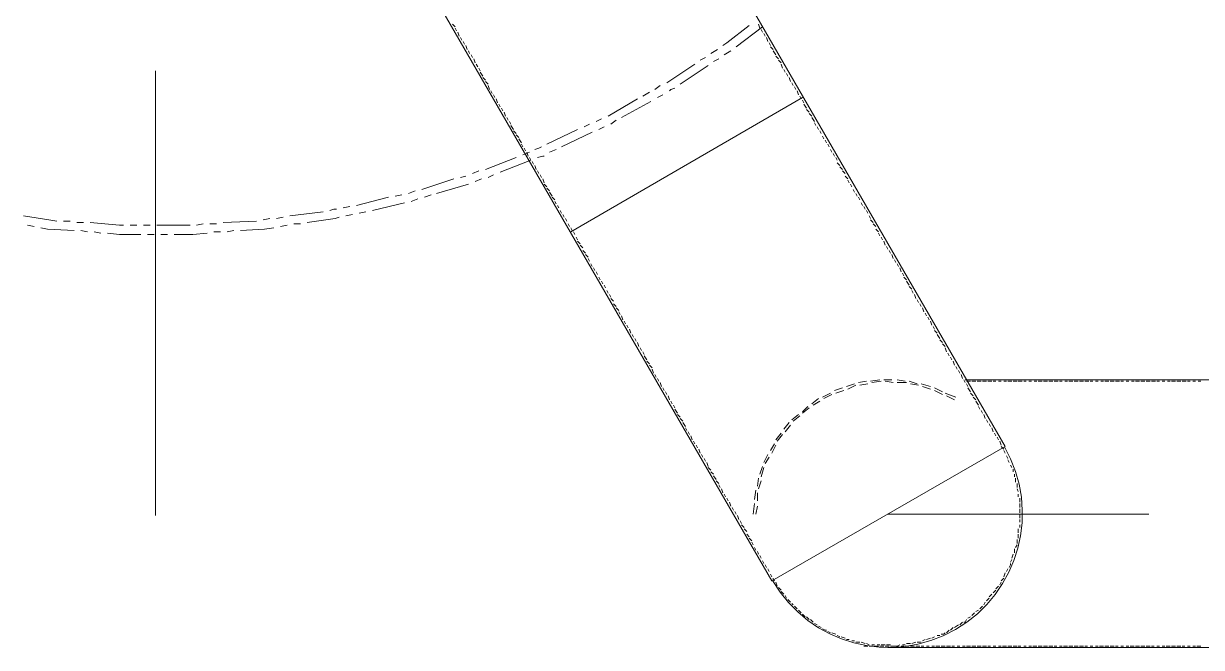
# Model space of a CAD drawing. Header units: millimetres. Extents: x 29 to 95071, y 20 to 67221.
# Drawn here: x 67037 to 71421, y 40966 to 43288 of the extents above; entities that cross this region are included whole.
import ezdxf

# ---------------------------------------------------------------- set-up
doc = ezdxf.new("R2010")
doc.units = ezdxf.units.MM

msp = doc.modelspace()

# ---------------------------------------------------------------- linework, layer by layer
at = {"color": 7, "lineweight": 0}
for points in [[(70689.6, 41714.2), (67963.5, 46432.8)], [(69822.2, 41213.6), (67096.1, 45932.2)], [(68642.5, 43275.5), (68632.6, 43285.4)], [(69638.8, 43206.1), (69653.7, 43216), (69737.9, 43280.5)], [(69688.3, 43201.2), (69787.5, 43275.5)], [(69777.6, 43270.5), (69772.6, 43285.4)], [(68647.5, 43260.6), (68642.5, 43270.5)], [(68657.4, 43240.8), (68652.4, 43255.7)], [(68667.3, 43225.9), (68662.3, 43235.9)], [(69787.5, 43255.7), (69782.5, 43265.6)], [(69797.4, 43240.8), (69792.4, 43250.7)], [(69807.3, 43221), (69802.3, 43235.9)], [(68677.2, 43211.1), (68672.3, 43221)], [(68687.1, 43191.2), (68682.2, 43206.1)], [(68697, 43176.4), (68692.1, 43186.3)], [(69594.2, 43176.4), (69619, 43191.2)], [(69643.7, 43171.4), (69668.5, 43186.3)], [(69817.2, 43206.1), (69812.3, 43216)], [(69827.1, 43191.2), (69817.2, 43201.2)], [(69837, 43171.4), (69827.1, 43186.3)], [(68707, 43161.5), (68702, 43171.4)], [(68716.9, 43141.7), (68711.9, 43156.5)], [(69554.5, 43151.6), (69574.3, 43161.5)], [(69604.1, 43146.6), (69623.9, 43156.5)], [(69847, 43156.5), (69837, 43166.5)], [(69856.9, 43141.7), (69847, 43151.6)], [(67527.3, 43111.9), (67527.3, 41456.5)], [(68726.8, 43126.8), (68721.8, 43136.7)], [(68736.7, 43111.9), (68731.7, 43121.9)], [(68746.6, 43092.1), (68736.7, 43107)], [(69430.6, 43067.3), (69534.7, 43136.7)], [(69480.2, 43062.4), (69584.3, 43131.8)], [(69861.8, 43121.9), (69856.9, 43136.7)], [(69871.7, 43107), (69866.8, 43116.9)], [(69881.7, 43092.1), (69876.7, 43102)], [(68756.5, 43077.2), (68746.6, 43087.2)], [(68766.4, 43062.4), (68756.5, 43072.3)], [(68771.4, 43042.5), (68766.4, 43057.4)], [(69386, 43042.5), (69405.8, 43057.4)], [(69891.6, 43072.3), (69886.6, 43087.2)], [(69901.5, 43057.4), (69896.5, 43067.3)], [(69911.4, 43042.5), (69906.4, 43052.5)], [(68781.3, 43027.7), (68776.3, 43037.6)], [(68791.2, 43012.8), (68786.3, 43022.7)], [(68801.1, 42993), (68796.2, 43007.9)], [(69073.7, 42512.2), (69936.2, 43012.8)], [(69212.5, 42943.4), (69321.6, 43007.9)], [(69341.4, 43017.8), (69366.2, 43032.6)], [(69395.9, 43012.8), (69415.7, 43022.7)], [(69440.5, 43037.6), (69445.5, 43042.5), (69460.3, 43047.5)], [(69921.3, 43022.7), (69916.3, 43037.6)], [(69931.2, 43007.9), (69926.3, 43017.8)], [(68811, 42978.1), (68806.1, 42988)], [(68821, 42963.2), (68816, 42973.2)], [(69262.1, 42938.5), (69371.1, 42997.9)], [(69941.1, 42993), (69936.2, 43002.9)], [(69951, 42973.2), (69941.1, 42988)], [(69961, 42958.3), (69951, 42968.2)], [(68830.9, 42943.4), (68825.9, 42958.3)], [(68840.8, 42928.5), (68835.8, 42938.5)], [(68850.7, 42913.7), (68845.7, 42923.6)], [(69167.9, 42923.6), (69187.7, 42933.5)], [(69222.4, 42913.7), (69242.3, 42928.5)], [(69970.9, 42943.4), (69961, 42953.3)], [(69980.8, 42923.6), (69970.9, 42938.5)], [(68860.6, 42893.9), (68850.7, 42908.7)], [(68870.5, 42879), (68860.6, 42888.9)], [(68984.5, 42839.3), (69098.5, 42893.9)], [(69039, 42829.4), (69153, 42883.9)], [(69123.3, 42903.8), (69143.1, 42913.7)], [(69177.8, 42893.9), (69197.7, 42903.8)], [(69985.7, 42908.7), (69980.8, 42918.6)], [(69995.7, 42893.9), (69990.7, 42903.8)], [(70005.6, 42879), (70000.6, 42888.9)], [(68880.4, 42864.1), (68870.5, 42874)], [(68890.3, 42844.3), (68880.4, 42859.2)], [(68895.3, 42829.4), (68890.3, 42839.3)], [(70015.5, 42859.2), (70010.5, 42869.1)], [(70025.4, 42844.3), (70020.4, 42854.2)], [(70035.3, 42829.4), (70030.3, 42839.3)], [(68756.5, 42745.2), (68870.5, 42789.8)], [(68895.3, 42799.7), (68920.1, 42809.6)], [(68905.2, 42814.5), (68900.3, 42824.5)], [(68915.1, 42794.7), (68910.2, 42809.6)], [(68925, 42779.8), (68920.1, 42789.8)], [(68939.9, 42819.5), (68954.8, 42824.5), (68964.7, 42829.4)], [(68949.8, 42789.8), (68969.6, 42794.7), (68974.6, 42794.7)], [(68994.4, 42809.6), (69019.2, 42819.5)], [(70045.2, 42809.6), (70040.3, 42819.5)], [(70055.1, 42794.7), (70050.2, 42804.6)], [(70065, 42779.8), (70060.1, 42789.8)], [(68811, 42735.2), (68925, 42779.8)], [(68935, 42765), (68930, 42774.9)], [(68944.9, 42745.2), (68939.9, 42760)], [(70075, 42760), (70065, 42769.9)], [(70084.9, 42745.2), (70075, 42755.1)], [(68518.6, 42670.8), (68637.6, 42710.5)], [(68662.3, 42715.4), (68682.2, 42720.4)], [(68707, 42730.3), (68731.7, 42740.2)], [(68716.9, 42700.5), (68741.6, 42710.5)], [(68766.4, 42715.4), (68786.3, 42725.3)], [(68954.8, 42730.3), (68949.8, 42740.2)], [(68964.7, 42715.4), (68959.7, 42725.3)], [(68974.6, 42695.6), (68969.6, 42710.5)], [(70094.8, 42730.3), (70084.9, 42740.2)], [(70104.7, 42710.5), (70094.8, 42720.4)], [(70109.7, 42695.6), (70104.7, 42705.5)], [(68469, 42655.9), (68493.8, 42665.8)], [(68573.1, 42655.9), (68692.1, 42690.6)], [(68984.5, 42680.7), (68974.6, 42690.6)], [(68994.4, 42665.8), (68984.5, 42675.8)], [(69004.3, 42646), (68994.4, 42660.9)], [(70119.6, 42680.7), (70114.6, 42690.6)], [(70129.5, 42660.9), (70124.5, 42670.8)], [(68275.7, 42611.3), (68394.7, 42641.1)], [(68335.2, 42591.5), (68454.2, 42621.2)], [(68419.5, 42646), (68444.3, 42651)], [(68479, 42626.2), (68503.7, 42636.1)], [(68528.5, 42641.1), (68553.3, 42651)], [(69014.3, 42631.2), (69004.3, 42641.1)], [(69019.2, 42616.3), (69014.3, 42626.2)], [(70139.4, 42646), (70134.4, 42655.9)], [(70149.3, 42631.2), (70144.4, 42641.1)], [(70159.2, 42611.3), (70154.3, 42621.2)], [(67036.6, 42571.7), (67130.8, 42556.8), (67160.5, 42551.8)], [(68027.9, 42571.7), (68151.8, 42586.5)], [(68176.6, 42591.5), (68191.5, 42596.5), (68201.4, 42596.5)], [(68226.2, 42601.4), (68251, 42606.4)], [(68236.1, 42571.7), (68260.9, 42576.6)], [(68285.6, 42581.6), (68310.4, 42586.5)], [(69029.1, 42601.4), (69024.2, 42611.3)], [(69039, 42581.6), (69034.1, 42591.5)], [(69049, 42566.7), (69044, 42576.6)], [(70169.1, 42596.5), (70164.2, 42606.4)], [(70179, 42581.6), (70174.1, 42591.5)], [(70189, 42561.8), (70184, 42571.7)], [(67051.5, 42537), (67076.3, 42532)], [(67101, 42527.1), (67125.8, 42522.1), (67224.9, 42517.2)], [(67185.3, 42551.8), (67210.1, 42551.8)], [(67234.9, 42546.9), (67259.6, 42546.9)], [(67284.4, 42546.9), (67393.5, 42537), (67408.3, 42537)], [(67433.1, 42537), (67457.9, 42537)], [(67482.7, 42537), (67507.5, 42537)], [(67532.3, 42537), (67656.2, 42537)], [(67680.9, 42537), (67705.7, 42541.9)], [(67730.5, 42541.9), (67755.3, 42541.9)], [(67780.1, 42546.9), (67904, 42551.8)], [(67844.5, 42517.2), (67933.7, 42522.1), (67968.4, 42527.1)], [(67928.8, 42556.8), (67953.6, 42561.8)], [(67978.3, 42561.8), (68003.1, 42566.7)], [(67993.2, 42532), (68018, 42537)], [(68042.8, 42541.9), (68067.6, 42541.9)], [(68092.3, 42546.9), (68196.4, 42561.8), (68211.3, 42566.7)], [(69058.9, 42551.8), (69053.9, 42561.8)], [(69068.8, 42532), (69063.8, 42541.9)], [(69078.7, 42517.2), (69073.7, 42527.1)], [(70198.9, 42546.9), (70189, 42556.8)], [(70208.8, 42532), (70198.9, 42541.9)], [(67249.7, 42517.2), (67274.5, 42512.2)], [(67299.3, 42512.2), (67324.1, 42507.2)], [(67348.9, 42507.2), (67393.5, 42502.3), (67472.8, 42502.3)], [(67497.6, 42502.3), (67522.3, 42502.3)], [(67547.1, 42502.3), (67571.9, 42502.3)], [(67596.7, 42502.3), (67666.1, 42502.3), (67720.6, 42507.2)], [(67745.4, 42512.2), (67770.2, 42512.2)], [(67794.9, 42512.2), (67819.7, 42517.2)], [(69088.6, 42502.3), (69083.7, 42512.2)], [(69098.5, 42482.5), (69093.6, 42492.4)], [(70218.7, 42512.2), (70208.8, 42522.1)], [(70223.7, 42497.3), (70218.7, 42507.2)], [(70233.6, 42482.5), (70228.6, 42492.4)], [(69108.4, 42467.6), (69098.5, 42477.5)], [(69118.3, 42452.7), (69108.4, 42462.6)], [(69128.3, 42432.9), (69118.3, 42442.8)], [(70243.5, 42462.6), (70238.5, 42477.5)], [(70253.4, 42447.8), (70248.4, 42457.7)], [(70263.3, 42432.9), (70258.4, 42442.8)], [(69138.2, 42418), (69128.3, 42427.9)], [(69143.1, 42403.2), (69138.2, 42413.1)], [(70273.2, 42413.1), (70268.3, 42427.9)], [(70283.1, 42398.2), (70278.2, 42408.1)], [(69153, 42383.3), (69148.1, 42393.2)], [(69163, 42368.5), (69158, 42378.4)], [(69172.9, 42353.6), (69167.9, 42363.5)], [(70293, 42383.3), (70288.1, 42393.2)], [(70303, 42363.5), (70298, 42378.4)], [(70312.9, 42348.6), (70307.9, 42358.5)], [(69182.8, 42333.8), (69177.8, 42343.7)], [(69192.7, 42318.9), (69187.7, 42328.8)], [(69202.6, 42304), (69197.7, 42313.9)], [(70322.8, 42333.8), (70312.9, 42343.7)], [(70332.7, 42313.9), (70322.8, 42328.8)], [(70342.6, 42299.1), (70332.7, 42309)], [(69212.5, 42284.2), (69207.6, 42294.1)], [(69222.4, 42269.3), (69217.5, 42279.2)], [(69232.3, 42254.5), (69222.4, 42264.4)], [(70347.6, 42284.2), (70342.6, 42294.1)], [(70357.5, 42264.4), (70352.5, 42279.2)], [(69242.3, 42234.6), (69232.3, 42244.5)], [(69252.2, 42219.8), (69242.3, 42229.7)], [(70367.4, 42249.5), (70362.4, 42259.4)], [(70377.3, 42234.6), (70372.4, 42244.5)], [(70387.2, 42214.8), (70382.3, 42229.7)], [(69257.1, 42204.9), (69252.2, 42214.8)], [(69267, 42185.1), (69262.1, 42199.9)], [(69277, 42170.2), (69272, 42180.1)], [(70397.1, 42199.9), (70392.2, 42209.8)], [(70407, 42185.1), (70402.1, 42195)], [(70417, 42165.2), (70412, 42180.1)], [(69286.9, 42155.3), (69281.9, 42165.2)], [(69296.8, 42135.5), (69291.8, 42150.4)], [(70426.9, 42150.4), (70421.9, 42160.3)], [(70436.8, 42135.5), (70426.9, 42145.4)], [(69306.7, 42120.6), (69301.7, 42130.5)], [(69316.6, 42105.8), (69311.7, 42115.7)], [(69326.5, 42085.9), (69321.6, 42100.8)], [(70446.7, 42115.7), (70436.8, 42130.5)], [(70456.6, 42100.8), (70446.7, 42110.7)], [(70466.5, 42085.9), (70456.6, 42095.8)], [(69336.4, 42071.1), (69331.5, 42081)], [(69346.3, 42056.2), (69341.4, 42066.1)], [(69356.3, 42036.4), (69346.3, 42051.2)], [(70471.5, 42066.1), (70466.5, 42081)], [(70481.4, 42051.2), (70476.4, 42061.2)], [(70491.3, 42036.4), (70486.4, 42046.3)], [(69366.2, 42021.5), (69356.3, 42031.4)], [(69376.1, 42006.6), (69366.2, 42016.5)], [(69381, 41986.8), (69376.1, 42001.7)], [(70501.2, 42016.5), (70496.3, 42031.4)], [(70511.1, 42001.7), (70506.2, 42011.6)], [(69391, 41971.9), (69386, 41981.8)], [(69400.9, 41957.1), (69395.9, 41967)], [(70174.1, 41957.1), (70144.4, 41952.1)], [(70223.7, 41962), (70189, 41957.1)], [(70228.6, 41957.1), (70193.9, 41952.1)], [(70268.3, 41962), (70238.5, 41962)], [(70273.2, 41952.1), (70243.5, 41957.1)], [(70317.8, 41957.1), (70288.1, 41962)], [(70362.4, 41947.2), (70332.7, 41957.1)], [(70521, 41986.8), (70516.1, 41996.7)], [(70531, 41967), (70526, 41981.8)], [(70540.9, 41952.1), (70535.9, 41962)], [(76677.1, 41962), (70540.9, 41962)], [(76677.1, 41962), (70540.9, 41962)], [(70560.7, 41957.1), (70545.8, 41957.1)], [(70580.5, 41957.1), (70565.7, 41957.1)], [(70600.4, 41957.1), (70585.5, 41957.1)], [(70620.2, 41957.1), (70605.3, 41957.1)], [(70640, 41957.1), (70625.1, 41957.1)], [(70654.9, 41957.1), (70645, 41957.1)], [(70674.7, 41957.1), (70664.8, 41957.1)], [(70694.5, 41957.1), (70684.6, 41957.1)], [(70714.4, 41957.1), (70699.5, 41957.1)], [(70734.2, 41957.1), (70719.3, 41957.1)], [(70754, 41957.1), (70739.1, 41957.1)], [(70768.9, 41957.1), (70759, 41957.1)], [(70788.7, 41957.1), (70778.8, 41957.1)], [(70808.5, 41957.1), (70798.6, 41957.1)], [(70828.4, 41957.1), (70813.5, 41957.1)], [(70848.2, 41957.1), (70833.3, 41957.1)], [(70868, 41957.1), (70853.1, 41957.1)], [(70887.8, 41957.1), (70873, 41957.1)], [(70902.7, 41957.1), (70892.8, 41957.1)], [(70922.5, 41957.1), (70912.6, 41957.1)], [(70942.4, 41957.1), (70927.5, 41957.1)], [(70962.2, 41957.1), (70947.3, 41957.1)], [(70982, 41957.1), (70967.1, 41957.1)], [(71001.8, 41957.1), (70987, 41957.1)], [(71016.7, 41957.1), (71006.8, 41957.1)], [(71036.5, 41957.1), (71026.6, 41957.1)], [(71056.4, 41957.1), (71046.4, 41957.1)], [(71076.2, 41957.1), (71061.3, 41957.1)], [(71096, 41957.1), (71081.1, 41957.1)], [(71115.8, 41957.1), (71101, 41957.1)], [(71130.7, 41957.1), (71120.8, 41957.1)], [(71150.5, 41957.1), (71140.6, 41957.1)], [(71170.4, 41957.1), (71160.4, 41957.1)], [(71190.2, 41957.1), (71175.3, 41957.1)], [(71210, 41957.1), (71195.1, 41957.1)], [(71229.8, 41957.1), (71215, 41957.1)], [(71249.7, 41957.1), (71234.8, 41957.1)], [(71264.5, 41957.1), (71254.6, 41957.1)], [(71284.4, 41957.1), (71274.4, 41957.1)], [(71304.2, 41957.1), (71294.3, 41957.1)], [(71324, 41957.1), (71309.1, 41957.1)], [(71343.8, 41957.1), (71329, 41957.1)], [(71363.7, 41957.1), (71348.8, 41957.1)], [(71378.5, 41957.1), (71368.6, 41957.1)], [(71398.4, 41957.1), (71388.4, 41957.1)], [(71418.2, 41957.1), (71408.3, 41957.1)], [(69410.8, 41937.2), (69405.8, 41952.1)], [(69420.7, 41922.4), (69415.7, 41932.3)], [(69430.6, 41907.5), (69425.7, 41917.4)], [(70040.3, 41912.5), (70010.5, 41897.6)], [(70084.9, 41932.3), (70055.1, 41922.4)], [(70089.8, 41922.4), (70060.1, 41912.5)], [(70129.5, 41947.2), (70099.7, 41937.2)], [(70134.4, 41942.2), (70104.7, 41927.3)], [(70179, 41947.2), (70149.3, 41942.2)], [(70322.8, 41952.1), (70288.1, 41952.1)], [(70367.4, 41942.2), (70337.7, 41947.2)], [(70412, 41937.2), (70377.3, 41947.2)], [(70412, 41927.3), (70382.3, 41937.2)], [(70456.6, 41917.4), (70426.9, 41932.3)], [(70456.6, 41907.5), (70426.9, 41922.4)], [(70506.2, 41897.6), (70466.5, 41912.5)], [(70550.8, 41937.2), (70545.8, 41947.2)], [(70560.7, 41917.4), (70550.8, 41932.3)], [(70570.6, 41902.5), (70560.7, 41912.5)], [(69440.5, 41887.7), (69435.6, 41902.5)], [(69450.4, 41872.8), (69445.5, 41882.7)], [(69460.3, 41857.9), (69455.4, 41867.8)], [(69995.7, 41892.6), (69970.9, 41872.8)], [(70000.6, 41882.7), (69975.8, 41867.8)], [(70045.2, 41907.5), (70015.5, 41892.6)], [(70501.2, 41887.7), (70471.5, 41902.5)], [(70580.5, 41887.7), (70570.6, 41897.6)], [(70590.4, 41867.8), (70580.5, 41882.7)], [(69470.3, 41838.1), (69460.3, 41853)], [(69480.2, 41823.2), (69470.3, 41833.1)], [(69921.3, 41833.1), (69896.5, 41813.3)], [(69926.3, 41828.2), (69901.5, 41808.4)], [(69956, 41862.9), (69936.2, 41843.1)], [(69961, 41857.9), (69936.2, 41838.1)], [(70595.4, 41853), (70590.4, 41862.9)], [(70605.3, 41838.1), (70600.4, 41848)], [(70615.2, 41818.3), (70610.3, 41833.1)], [(69490.1, 41808.4), (69480.2, 41818.3)], [(69500, 41788.5), (69490.1, 41803.4)], [(69505, 41773.7), (69500, 41783.6)], [(69886.6, 41803.4), (69866.8, 41778.6)], [(69891.6, 41793.5), (69871.7, 41768.7)], [(70625.1, 41803.4), (70620.2, 41813.3)], [(70635, 41788.5), (70630.1, 41798.5)], [(70645, 41768.7), (70640, 41783.6)], [(69514.9, 41758.8), (69509.9, 41768.7)], [(69524.8, 41739), (69519.8, 41753.8)], [(69856.9, 41763.8), (69837, 41739)], [(69861.8, 41758.8), (69842, 41734)], [(70654.9, 41753.8), (70649.9, 41763.8)], [(70664.8, 41739), (70659.8, 41748.9)], [(69534.7, 41724.1), (69529.7, 41734)], [(69544.6, 41709.2), (69539.7, 41719.1)], [(69554.5, 41689.4), (69549.6, 41704.3)], [(69832.1, 41724.1), (69817.2, 41699.3)], [(69837, 41719.1), (69822.2, 41689.4)], [(69822.2, 41213.6), (70689.6, 41714.2)], [(69824.5, 41214.8), (69852.2, 41172), (69883.4, 41133), (69917.9, 41097.7), (69955.3, 41066.5), (69995.3, 41039.3), (70037.4, 41016.2), (70081.4, 40997.3), (70126.9, 40982.7), (70173.6, 40972.6), (70221.2, 40966.9), (70269.2, 40965.8), (70317.4, 40969.4), (70365.4, 40977.8), (70412.9, 40991.1), (70459.5, 41009.2), (70504.9, 41032.5), (70547.7, 41060.2), (70586.8, 41091.4), (70622, 41125.9), (70653.3, 41163.3), (70680.5, 41203.3), (70703.6, 41245.4), (70722.5, 41289.4), (70737, 41334.9), (70747.2, 41381.7), (70752.8, 41429.2), (70753.9, 41477.2), (70750.3, 41525.4), (70741.9, 41573.5), (70728.7, 41620.9), (70710.5, 41667.5), (70687.3, 41712.9)], [(70674.7, 41719.1), (70669.7, 41734)], [(70679.7, 41709.2), (70674.7, 41714.2)], [(70684.6, 41704.3), (70679.7, 41709.2)], [(70689.6, 41689.4), (70684.6, 41699.3)], [(69564.4, 41674.5), (69559.5, 41684.5)], [(69574.3, 41659.7), (69569.4, 41669.6)], [(69584.3, 41639.8), (69579.3, 41654.7)], [(69807.3, 41684.5), (69792.4, 41654.7)], [(69812.3, 41674.5), (69797.4, 41649.8)], [(70699.5, 41669.6), (70694.5, 41679.5)], [(70704.4, 41654.7), (70699.5, 41664.6)], [(69594.2, 41625), (69584.3, 41634.9)], [(69604.1, 41610.1), (69594.2, 41620)], [(69614, 41590.3), (69604.1, 41605.1)], [(69787.5, 41639.8), (69777.6, 41610.1)], [(69792.4, 41634.9), (69782.5, 41600.2)], [(70714.4, 41634.9), (70709.4, 41644.8)], [(70719.3, 41620), (70719.3, 41625), (70719.3, 41629.9)], [(70724.3, 41600.2), (70724.3, 41610.1)], [(69623.9, 41575.4), (69614, 41585.3)], [(69628.9, 41560.5), (69623.9, 41570.5)], [(69772.6, 41595.2), (69767.7, 41565.5)], [(69782.5, 41585.3), (69772.6, 41555.6)], [(70729.2, 41580.4), (70729.2, 41595.2)], [(70734.2, 41560.5), (70734.2, 41575.4)], [(69638.8, 41540.7), (69633.8, 41555.6)], [(69648.7, 41525.8), (69643.7, 41535.8)], [(69658.6, 41511), (69653.7, 41520.9)], [(69762.7, 41550.6), (69757.7, 41515.9)], [(69767.7, 41540.7), (69767.7, 41511)], [(70739.1, 41545.7), (70734.2, 41555.6)], [(70739.1, 41525.8), (70739.1, 41535.8)], [(70744.1, 41506), (70744.1, 41520.9)], [(69668.5, 41491.1), (69663.6, 41506)], [(69678.4, 41476.3), (69673.5, 41486.2)], [(69757.7, 41501.1), (69752.8, 41461.4)], [(69767.7, 41491.1), (69762.7, 41461.4)], [(70744.1, 41486.2), (70744.1, 41501.1)], [(70744.1, 41466.4), (70744.1, 41481.2)], [(69688.3, 41461.4), (69683.4, 41471.3)], [(69698.3, 41441.6), (69693.3, 41456.5)], [(69708.2, 41426.7), (69703.2, 41436.6)], [(71224.9, 41461.4), (70253.4, 41461.4)], [(70744.1, 41446.5), (70744.1, 41461.4)], [(70744.1, 41431.7), (70744.1, 41441.6)], [(69718.1, 41411.8), (69708.2, 41421.8)], [(69728, 41397), (69718.1, 41406.9)], [(69737.9, 41377.1), (69728, 41387.1)], [(70739.1, 41392), (70739.1, 41406.9)], [(70739.1, 41372.2), (70739.1, 41387.1)], [(70744.1, 41411.8), (70744.1, 41421.8)], [(69747.8, 41362.3), (69737.9, 41372.2)], [(69752.8, 41347.4), (69747.8, 41357.3)], [(70729.2, 41337.5), (70734.2, 41347.4)], [(70734.2, 41352.4), (70734.2, 41357.3), (70734.2, 41367.2)], [(69762.7, 41327.6), (69757.7, 41337.5)], [(69772.6, 41312.7), (69767.7, 41322.6)], [(69782.5, 41297.8), (69777.6, 41307.8)], [(70714.4, 41297.8), (70719.3, 41312.7)], [(70724.3, 41317.7), (70724.3, 41332.5)], [(69792.4, 41278), (69787.5, 41287.9)], [(69802.3, 41263.1), (69797.4, 41273.1)], [(69812.3, 41248.3), (69807.3, 41258.2)], [(70694.5, 41248.3), (70699.5, 41258.2)], [(70704.4, 41263.1), (70709.4, 41273.1), (70709.4, 41278)], [(70709.4, 41283), (70714.4, 41292.9)], [(69822.2, 41228.5), (69817.2, 41238.4)], [(69827.1, 41218.5), (69827.1, 41223.5)], [(69827.1, 41218.5), (69832.1, 41213.6)], [(70674.7, 41213.6), (70684.6, 41223.5)], [(70684.6, 41228.5), (70689.6, 41243.3)], [(69837, 41208.6), (69842, 41193.8)], [(69847, 41188.8), (69856.9, 41178.9)], [(69856.9, 41173.9), (69866.8, 41164)], [(70645, 41169), (70654.9, 41178.9)], [(70654.9, 41183.8), (70664.8, 41193.8)], [(70669.7, 41198.7), (70674.7, 41208.6)], [(69871.7, 41159.1), (69876.7, 41149.1)], [(69881.7, 41144.2), (69891.6, 41134.3)], [(69896.5, 41129.3), (69901.5, 41124.4)], [(70610.3, 41124.4), (70615.2, 41134.3)], [(70620.2, 41139.2), (70630.1, 41149.1)], [(70630.1, 41154.1), (70640, 41164)], [(69906.4, 41119.4), (69916.3, 41109.5)], [(69921.3, 41104.5), (69931.2, 41094.6)], [(69936.2, 41089.7), (69946.1, 41079.8)], [(69951, 41079.8), (69961, 41069.8)], [(70550.8, 41074.8), (70560.7, 41079.8)], [(70565.7, 41084.7), (70575.6, 41094.6)], [(70580.5, 41099.6), (70590.4, 41104.5)], [(70595.4, 41109.5), (70605.3, 41119.4)], [(69965.9, 41069.8), (69975.8, 41059.9)], [(69980.8, 41055), (69990.7, 41050)], [(69995.7, 41045.1), (70005.6, 41040.1)], [(70010.5, 41035.1), (70020.4, 41030.2), (70025.4, 41030.2)], [(70486.4, 41030.2), (70496.3, 41040.1)], [(70501.2, 41040.1), (70516.1, 41050)], [(70521, 41050), (70531, 41059.9)], [(70535.9, 41059.9), (70540.9, 41059.9), (70545.8, 41069.8)], [(70030.3, 41025.2), (70040.3, 41020.3)], [(70045.2, 41020.3), (70060.1, 41015.3)], [(70065, 41010.4), (70075, 41005.4)], [(70079.9, 41005.4), (70094.8, 41000.5)], [(70099.7, 40995.5), (70104.7, 40995.5), (70109.7, 40995.5)], [(70382.3, 40990.5), (70392.2, 40995.5)], [(70397.1, 40995.5), (70412, 41000.5)], [(70417, 41000.5), (70426.9, 41005.4)], [(70436.8, 41010.4), (70446.7, 41010.4)], [(70451.7, 41015.3), (70461.6, 41015.3), (70466.5, 41020.3)], [(70471.5, 41020.3), (70481.4, 41030.2)], [(70119.6, 40990.5), (70129.5, 40990.5)], [(70134.4, 40985.6), (70149.3, 40985.6)], [(70154.3, 40985.6), (70169.1, 40980.6)], [(70179, 40970.7), (70164.2, 40970.7)], [(70174.1, 40980.6), (70184, 40975.7)], [(70198.9, 40970.7), (70184, 40970.7)], [(70193.9, 40975.7), (70203.8, 40975.7)], [(70218.7, 40970.7), (70203.8, 40970.7)], [(70213.7, 40975.7), (70223.7, 40975.7)], [(70238.5, 40970.7), (70223.7, 40970.7)], [(70228.6, 40975.7), (70243.5, 40975.7)], [(70258.4, 40970.7), (70243.5, 40970.7)], [(70248.4, 40975.7), (70263.3, 40975.7)], [(76677.1, 40965.8), (70253.4, 40965.8)], [(70273.2, 40970.7), (70263.3, 40970.7)], [(70268.3, 40970.7), (70283.1, 40970.7)], [(70293, 40970.7), (70283.1, 40970.7)], [(70288.1, 40970.7), (70298, 40975.7)], [(70312.9, 40970.7), (70303, 40970.7)], [(70307.9, 40975.7), (70317.8, 40975.7)], [(70332.7, 40970.7), (70317.8, 40970.7)], [(70322.8, 40980.6), (70337.7, 40980.6)], [(70352.5, 40970.7), (70337.7, 40970.7)], [(70342.6, 40980.6), (70357.5, 40985.6)], [(70372.4, 40970.7), (70357.5, 40970.7)], [(70362.4, 40985.6), (70372.4, 40985.6), (70377.3, 40985.6)], [(70387.2, 40970.7), (70377.3, 40970.7)], [(70407, 40970.7), (70397.1, 40970.7)], [(70426.9, 40970.7), (70417, 40970.7)], [(70446.7, 40970.7), (70431.8, 40970.7)], [(70466.5, 40970.7), (70451.7, 40970.7)], [(70486.4, 40970.7), (70471.5, 40970.7)], [(70501.2, 40970.7), (70491.3, 40970.7)], [(70521, 40970.7), (70511.1, 40970.7)], [(70540.9, 40970.7), (70531, 40970.7)], [(70560.7, 40970.7), (70545.8, 40970.7)], [(70580.5, 40970.7), (70565.7, 40970.7)], [(70600.4, 40970.7), (70585.5, 40970.7)], [(70620.2, 40970.7), (70605.3, 40970.7)], [(70635, 40970.7), (70625.1, 40970.7)], [(70654.9, 40970.7), (70645, 40970.7)], [(70674.7, 40970.7), (70664.8, 40970.7)], [(70694.5, 40970.7), (70679.7, 40970.7)], [(70714.4, 40970.7), (70699.5, 40970.7)], [(70734.2, 40970.7), (70719.3, 40970.7)], [(70749, 40970.7), (70739.1, 40970.7)], [(70768.9, 40970.7), (70759, 40970.7)], [(70788.7, 40970.7), (70778.8, 40970.7)], [(70808.5, 40970.7), (70793.7, 40970.7)], [(70828.4, 40970.7), (70813.5, 40970.7)], [(70848.2, 40970.7), (70833.3, 40970.7)], [(70868, 40970.7), (70853.1, 40970.7)], [(70882.9, 40970.7), (70873, 40970.7)], [(70902.7, 40970.7), (70892.8, 40970.7)], [(70922.5, 40970.7), (70907.7, 40970.7)], [(70942.4, 40970.7), (70927.5, 40970.7)], [(70962.2, 40970.7), (70947.3, 40970.7)], [(70982, 40970.7), (70967.1, 40970.7)], [(70996.9, 40970.7), (70987, 40970.7)], [(71016.7, 40970.7), (71006.8, 40970.7)], [(71036.5, 40970.7), (71026.6, 40970.7)], [(71056.4, 40970.7), (71041.5, 40970.7)], [(71076.2, 40970.7), (71061.3, 40970.7)], [(71096, 40970.7), (71081.1, 40970.7)], [(71110.9, 40970.7), (71101, 40970.7)], [(71130.7, 40970.7), (71120.8, 40970.7)], [(71150.5, 40970.7), (71140.6, 40970.7)], [(71170.4, 40970.7), (71155.5, 40970.7)], [(71190.2, 40970.7), (71175.3, 40970.7)], [(71210, 40970.7), (71195.1, 40970.7)], [(71229.8, 40970.7), (71215, 40970.7)], [(71244.7, 40970.7), (71234.8, 40970.7)], [(71264.5, 40970.7), (71254.6, 40970.7)], [(71284.4, 40970.7), (71274.4, 40970.7)], [(71304.2, 40970.7), (71289.3, 40970.7)], [(71324, 40970.7), (71309.1, 40970.7)], [(71343.8, 40970.7), (71329, 40970.7)], [(71358.7, 40970.7), (71348.8, 40970.7)], [(71378.5, 40970.7), (71368.6, 40970.7)], [(71398.4, 40970.7), (71388.4, 40970.7)], [(71418.2, 40970.7), (71403.3, 40970.7)]]:
    msp.add_lwpolyline(points, dxfattribs=at)

doc.saveas('drawing.dxf')
